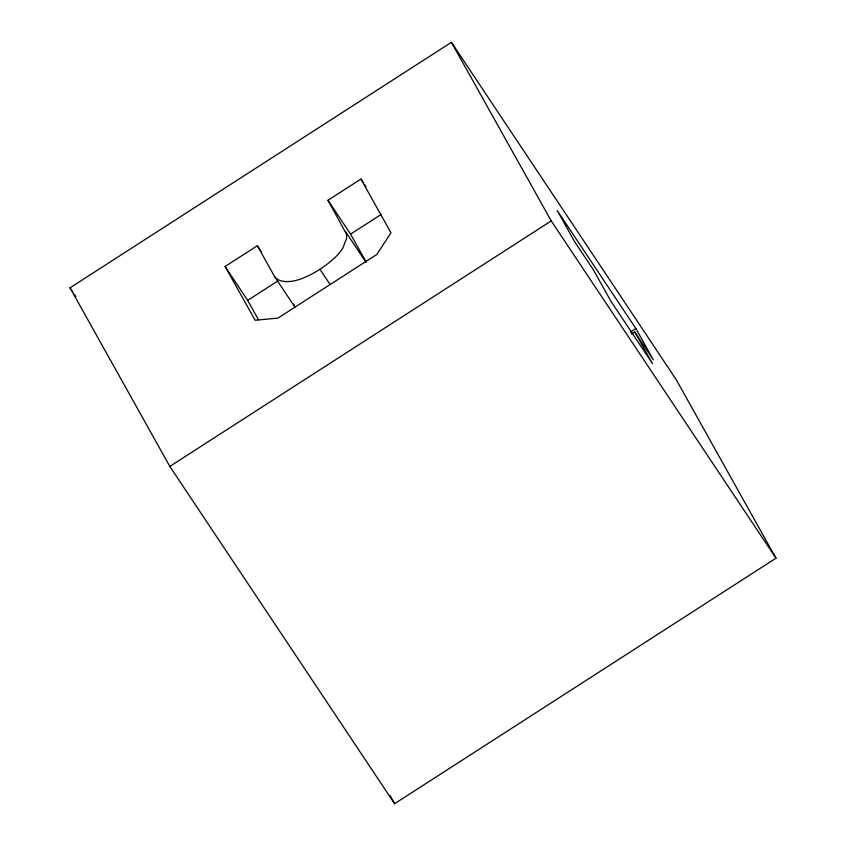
<?xml version="1.0" encoding="UTF-8"?>
<svg xmlns="http://www.w3.org/2000/svg" width="846" height="846" viewBox="0 0 846 846"><rect width="100%" height="100%" fill="white"/><g stroke="black" fill="none" stroke-linecap="round" stroke-linejoin="round"><path stroke-width="1.27" d="M360.935 179.056L390.979 232.809L376.777 254.487L277.953 318.107L255.143 320.253L225.099 266.501L257.364 245.731L274.781 276.896C278.662 281.644 285.546 282.004 291.183 281.348A37.658 16.941 -33.7 0 0 301.662 278.662C314.395 273.628 326.175 266.046 336.021 256.55A34.549 15.535 -33.7 0 0 342.778 248.132L346.437 238.9A45.261 20.357 -33.7 0 0 346.331 233.803L327.994 200.259L360.935 179.056L363.124 182.334M70.017 287.82L451.404 42.3L676.166 379.579L775.983 558.18L394.596 803.7L169.835 466.421L70.017 287.82L72.946 292.208M258.548 319.82L247.677 300.383L277.795 280.999M366.128 261.974L350.572 234.141L381.324 214.345M169.835 466.421L551.222 220.912L451.404 42.3M630.376 332.087L635.875 328.544L557.218 210.517L574.73 241.85L593.342 269.779L611.034 301.43L652.456 363.59L634.775 331.949L631.476 334.075M634.775 331.949L653.387 359.878L635.875 328.544M551.222 220.912L775.983 558.18M364.573 184.513L366.032 186.702M327.994 200.259L350.572 234.141M345.411 231.423L365.81 262.038M319.915 269.25L330.109 284.552M257.364 245.731L261.731 252.288M274.781 276.896L295.18 307.5M225.099 266.501L247.677 300.383M74.406 294.408L75.876 296.608M293.625 304.105L295.497 307.447M390.091 795.631L394.596 803.7"/></g></svg>
